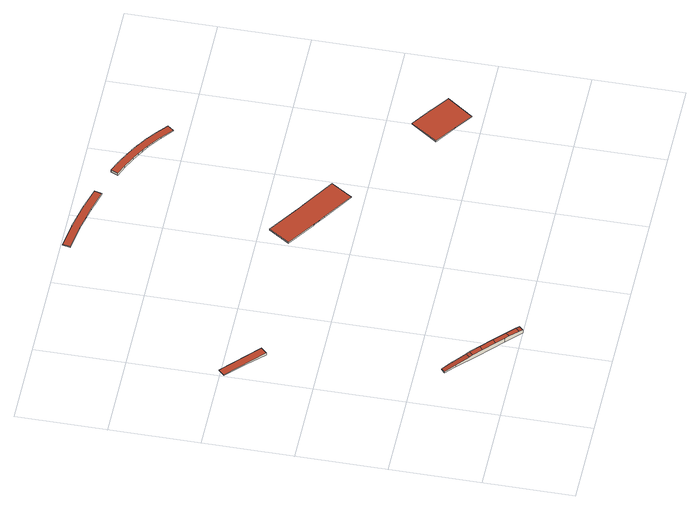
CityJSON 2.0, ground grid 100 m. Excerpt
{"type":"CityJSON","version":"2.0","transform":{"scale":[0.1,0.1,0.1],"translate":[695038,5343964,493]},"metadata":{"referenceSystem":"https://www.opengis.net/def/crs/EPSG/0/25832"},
"CityObjects":{
"building1":{"type":"Building","attributes":{"Gemeindeschluessel":"09162000","HoeheDach":"498.900","HoeheGrund":"491.370","Methode":"2000","NiedrigsteTraufeDesGebaeudes":"494.265","Geometrietyp2DReferenz":"3000","function":"53001_1800","roofType":"3900","measuredHeight":7.53},"geometry":[{"type":"Solid","lod":"2","boundaries":[[[[0,1,2,3]],[[0,4,5,1]],[[2,1,5,6,7,8]],[[9,10,11,12,13,14,15,16,17]],[[4,18,6,5]],[[19,11,10,20,21,22,23]],[[6,18,15,14,24,7]],[[21,20,25,26]],[[23,22,27,28]],[[16,15,18,4,0,3]],[[13,12,29,30]],[[12,11,19,29]],[[31,28,27,26,25,9,17,16,3,2,8]],[[20,10,9,25]],[[8,7,24,30,29,19,23,28,31]],[[14,13,30,24]],[[22,21,26,27]]]],"semantics":{"surfaces":[{"type":"WallSurface"},{"type":"RoofSurface","Dachneigung":"82.586","Dachorientierung":"132.974","Flaeche":"27.587","Z_MAX":"6.930","Z_MAX_ASL":"498.300","Z_MIN":"6.333","Z_MIN_ASL":"497.703"},{"type":"RoofSurface","Dachneigung":"88.003","Dachorientierung":"132.974","Flaeche":"75.628","Z_MAX":"7.369","Z_MAX_ASL":"498.739","Z_MIN":"6.930","Z_MIN_ASL":"498.300"},{"type":"RoofSurface","Dachneigung":"83.843","Dachorientierung":"312.974","Flaeche":"192.131","Z_MAX":"6.330","Z_MAX_ASL":"497.700","Z_MIN":"2.895","Z_MIN_ASL":"494.265"},{"type":"RoofSurface","Dachneigung":"89.465","Dachorientierung":"132.974","Flaeche":"103.252","Z_MAX":"7.530","Z_MAX_ASL":"498.900","Z_MIN":"7.369","Z_MIN_ASL":"498.739"},{"type":"RoofSurface","Dachneigung":"88.003","Dachorientierung":"312.974","Flaeche":"75.626","Z_MAX":"7.369","Z_MAX_ASL":"498.739","Z_MIN":"6.930","Z_MIN_ASL":"498.300"},{"type":"RoofSurface","Dachneigung":"82.586","Dachorientierung":"312.974","Flaeche":"27.897","Z_MAX":"6.930","Z_MAX_ASL":"498.300","Z_MIN":"6.330","Z_MIN_ASL":"497.700"},{"type":"GroundSurface"},{"type":"RoofSurface","Dachneigung":"89.465","Dachorientierung":"312.974","Flaeche":"103.251","Z_MAX":"7.530","Z_MAX_ASL":"498.900","Z_MIN":"7.369","Z_MIN_ASL":"498.739"}],"values":[[0,1,0,0,2,3,4,0,0,0,5,6,7,0,0,8,0]]}}]},
"building2":{"type":"Building","attributes":{"Gemeindeschluessel":"09162000","HoeheDach":"497.508","HoeheGrund":"490.250","Methode":"2000","NiedrigsteTraufeDesGebaeudes":"495.712","Geometrietyp2DReferenz":"3000","function":"53001_1800","roofType":"1000","measuredHeight":7.26},"geometry":[{"type":"Solid","lod":"2","boundaries":[[[[32,33,34,35,36]],[[37,38,39,40,41]],[[32,41,40,33]],[[32,36,37,41]],[[37,36,35,38]],[[35,34,33,40,39,38]]]],"semantics":{"surfaces":[{"type":"WallSurface"},{"type":"RoofSurface","Dachneigung":"88.084","Dachorientierung":"314.568","Flaeche":"483.637","Z_MAX":"7.258","Z_MAX_ASL":"497.508","Z_MIN":"5.462","Z_MIN_ASL":"495.712"},{"type":"GroundSurface"}],"values":[[0,0,0,1,0,2]]}}]},
"building3":{"type":"Building","attributes":{"Gemeindeschluessel":"09162000","HoeheDach":"497.710","HoeheGrund":"490.790","Methode":"2000","NiedrigsteTraufeDesGebaeudes":"497.610","Geometrietyp2DReferenz":"3000","function":"53001_1800","roofType":"1000","measuredHeight":6.92},"geometry":[{"type":"Solid","lod":"2","boundaries":[[[[42,43,44,45]],[[43,46,47,44]],[[48,49,50,51]],[[52,53,54,46,43,42,55,56,57,58,49,48,59]],[[56,55,60,61]],[[58,57,62,63]],[[54,53,64,65]],[[55,42,45,60]],[[66,51,50,63,62,61,60,45,44,47,65,64,67]],[[59,48,51,66]],[[49,58,63,50]],[[53,52,67,64]],[[46,54,65,47]],[[57,56,61,62]],[[66,67,52,59]]]],"semantics":{"surfaces":[{"type":"WallSurface"},{"type":"RoofSurface","Dachneigung":"89.939","Dachorientierung":"303.191","Flaeche":"2615.215","Z_MAX":"6.920","Z_MAX_ASL":"497.710","Z_MIN":"6.820","Z_MIN_ASL":"497.610"},{"type":"GroundSurface"}],"values":[[0,0,0,1,0,0,0,0,2,0,0,0,0,0,0]]}}]},
"building4":{"type":"Building","attributes":{"Gemeindeschluessel":"09162000","HoeheDach":"499.764","HoeheGrund":"492.840","Methode":"1000","NiedrigsteTraufeDesGebaeudes":"499.764","Geometrietyp2DReferenz":"3000","function":"53001_1800","roofType":"1000","measuredHeight":6.92},"geometry":[{"type":"Solid","lod":"2","boundaries":[[[[68,69,70,71]],[[72,73,74,75]],[[69,76,77,70]],[[78,72,75,79]],[[80,81,82,83]],[[83,84,85,80]],[[86,78,79,87]],[[83,82,88,87,79,75,74,89,71,70,77,90,84]],[[76,91,90,77]],[[92,68,71,89]],[[93,86,87,88]],[[81,93,88,82]],[[73,92,89,74]],[[85,91,76,69,68,92,73,72,78,86,93,81,80]],[[91,85,84,90]]]],"semantics":{"surfaces":[{"type":"WallSurface"},{"type":"GroundSurface"},{"type":"RoofSurface","Dachneigung":"90.000","Dachorientierung":"-1.000","Flaeche":"762.313","Z_MAX":"6.924","Z_MAX_ASL":"499.764","Z_MIN":"6.924","Z_MIN_ASL":"499.764"}],"values":[[0,0,0,0,0,0,0,1,0,0,0,0,0,2,0]]}}]},
"building5":{"type":"Building","attributes":{"Gemeindeschluessel":"09162000","HoeheDach":"499.616","HoeheGrund":"490.010","Methode":"2000","NiedrigsteTraufeDesGebaeudes":"497.961","Geometrietyp2DReferenz":"3000","function":"53001_1800","roofType":"9999","measuredHeight":9.61},"geometry":[{"type":"Solid","lod":"2","boundaries":[[[[94,95,96,97]],[[98,99,100,101]],[[99,102,103,100]],[[104,105,106,107]],[[108,109,110,111]],[[112,113,114,115]],[[116,117,118,119]],[[114,120,121,101,100,103,122,123,124,125,126,127,128,129,97,96,104,107,111,110,130,119,118,131,115]],[[113,132,120,114]],[[133,134,125,124]],[[120,132,135,121]],[[136,133,124,123]],[[137,138,129,128]],[[131,139,112,115]],[[140,116,119,130]],[[138,94,97,129]],[[106,108,111,107]],[[117,116,140,109,108,106,105,95,94,138,137,141,142,134,133,136,143,102,99,98,135,132,113,112,139]],[[95,105,104,96]],[[134,142,126,125]],[[143,136,123,122]],[[135,98,101,121]],[[109,140,130,110]],[[117,139,131,118]],[[141,137,128,127]],[[102,143,122,103]],[[126,142,141,127]]]],"semantics":{"surfaces":[{"type":"WallSurface"},{"type":"GroundSurface"},{"type":"RoofSurface","Dachneigung":"88.927","Dachorientierung":"129.445","Flaeche":"796.811","Z_MAX":"9.606","Z_MAX_ASL":"499.616","Z_MIN":"7.951","Z_MIN_ASL":"497.961"}],"values":[[0,0,0,0,0,0,0,1,0,0,0,0,0,0,0,0,0,2,0,0,0,0,0,0,0,0,0]]}}]},
"building6":{"type":"Building","attributes":{"Gemeindeschluessel":"09162000","HoeheDach":"497.060","HoeheGrund":"490.290","Methode":"2000","NiedrigsteTraufeDesGebaeudes":"496.759","Geometrietyp2DReferenz":"3000","function":"53001_1800","roofType":"1000","measuredHeight":6.77},"geometry":[{"type":"Solid","lod":"2","boundaries":[[[[144,145,146,147]],[[148,149,145,144]],[[150,151,152,153,148,144,147]],[[154,149,148,153]],[[146,155,150,147]],[[149,154,156,157,155,146,145]],[[155,157,151,150]],[[152,156,154,153]],[[157,156,152,151]]]],"semantics":{"surfaces":[{"type":"WallSurface"},{"type":"GroundSurface"},{"type":"RoofSurface","Dachneigung":"89.674","Dachorientierung":"124.967","Flaeche":"1892.361","Z_MAX":"6.770","Z_MAX_ASL":"497.060","Z_MIN":"6.469","Z_MIN_ASL":"496.759"}],"values":[[0,0,1,0,0,2,0,0,0]]}}]}
},
"vertices":[
[1275,50,47],[1234,6,47],[1234,6,3],[1275,50,3],[1242,81,53],[1201,37,53],[1110,124,57],[1069,162,58],[1069,162,3],[649,645,3],[649,645,28],[777,524,47],[810,492,53],[901,405,57],[1026,286,59],[1110,206,58],[1110,206,3],[858,446,3],[1150,168,57],[736,480,47],[649,646,28],[545,742,13],[504,698,13],[608,602,28],[985,242,59],[649,646,3],[545,742,3],[504,698,3],[608,602,3],[769,448,53],[860,361,57],[817,403,3],
[453,2645,45],[453,2645,17],[270,2825,17],[70,3022,17],[70,3022,27],[7,2957,27],[7,2957,17],[207,2761,17],[390,2581,17],[390,2581,45],
[2450,2371,47],[2389,2410,47],[2389,2410,36],[2450,2371,36],[2387,2411,47],[2387,2411,36],[2481,2685,46],[2541,2645,47],[2541,2645,36],[2481,2685,36],[2014,2662,46],[2325,2452,46],[2326,2452,46],[2795,2145,47],[2948,2380,47],[2602,2606,47],[2601,2607,47],[2171,2894,46],[2795,2145,36],[2948,2380,36],[2602,2606,36],[2601,2607,36],[2325,2452,36],[2326,2452,36],[2171,2894,36],[2014,2662,36],
[2067,4784,68],[1939,4813,68],[1939,4813,58],[2067,4784,58],[2090,4871,68],[2343,4801,68],[2343,4801,58],[2090,4871,58],[1776,4846,68],[1776,4846,58],[2088,4872,68],[2088,4872,58],[1790,4935,68],[1792,4934,68],[1792,4934,58],[1790,4935,58],[1511,4978,58],[1511,4978,68],[1959,4901,68],[1959,4901,58],[1957,4902,58],[2319,4714,58],[1497,4889,58],[1497,4889,68],[2319,4714,68],[1957,4902,68],
[3213,4411,55],[3311,4337,53],[3311,4337,40],[3213,4411,40],[2795,4640,64],[2796,4640,64],[2796,4640,40],[2795,4640,40],[2934,4575,61],[2934,4575,40],[3313,4336,40],[3313,4336,53],[3443,4229,50],[3443,4229,40],[3386,4160,50],[3256,4266,53],[3256,4266,40],[3386,4160,40],[2895,4494,61],[2759,4558,63],[2759,4558,40],[2895,4494,40],[3090,4383,57],[3029,4420,58],[3029,4420,40],[3090,4383,40],[2642,4606,40],[2677,4689,40],[2936,4574,40],[3010,4534,40],[3011,4533,40],[3074,4498,40],[3075,4498,40],[3137,4460,40],[3137,4459,40],[3210,4414,40],[3160,4338,40],[2967,4455,40],[2642,4606,66],[3011,4533,59],[3074,4498,58],[2677,4689,66],[3010,4534,59],[3137,4459,57],[3210,4414,55],[2967,4455,59],[3160,4338,55],[3137,4460,57],[3075,4498,58],[2936,4574,61],
[4411,1425,28],[4411,1425,38],[4201,1132,38],[4201,1132,28],[4211,1567,28],[4211,1567,39],[4002,1274,28],[3773,1434,28],[3980,1729,28],[4210,1569,28],[4210,1569,39],[4002,1274,39],[3980,1729,41],[3773,1434,41]
]}
